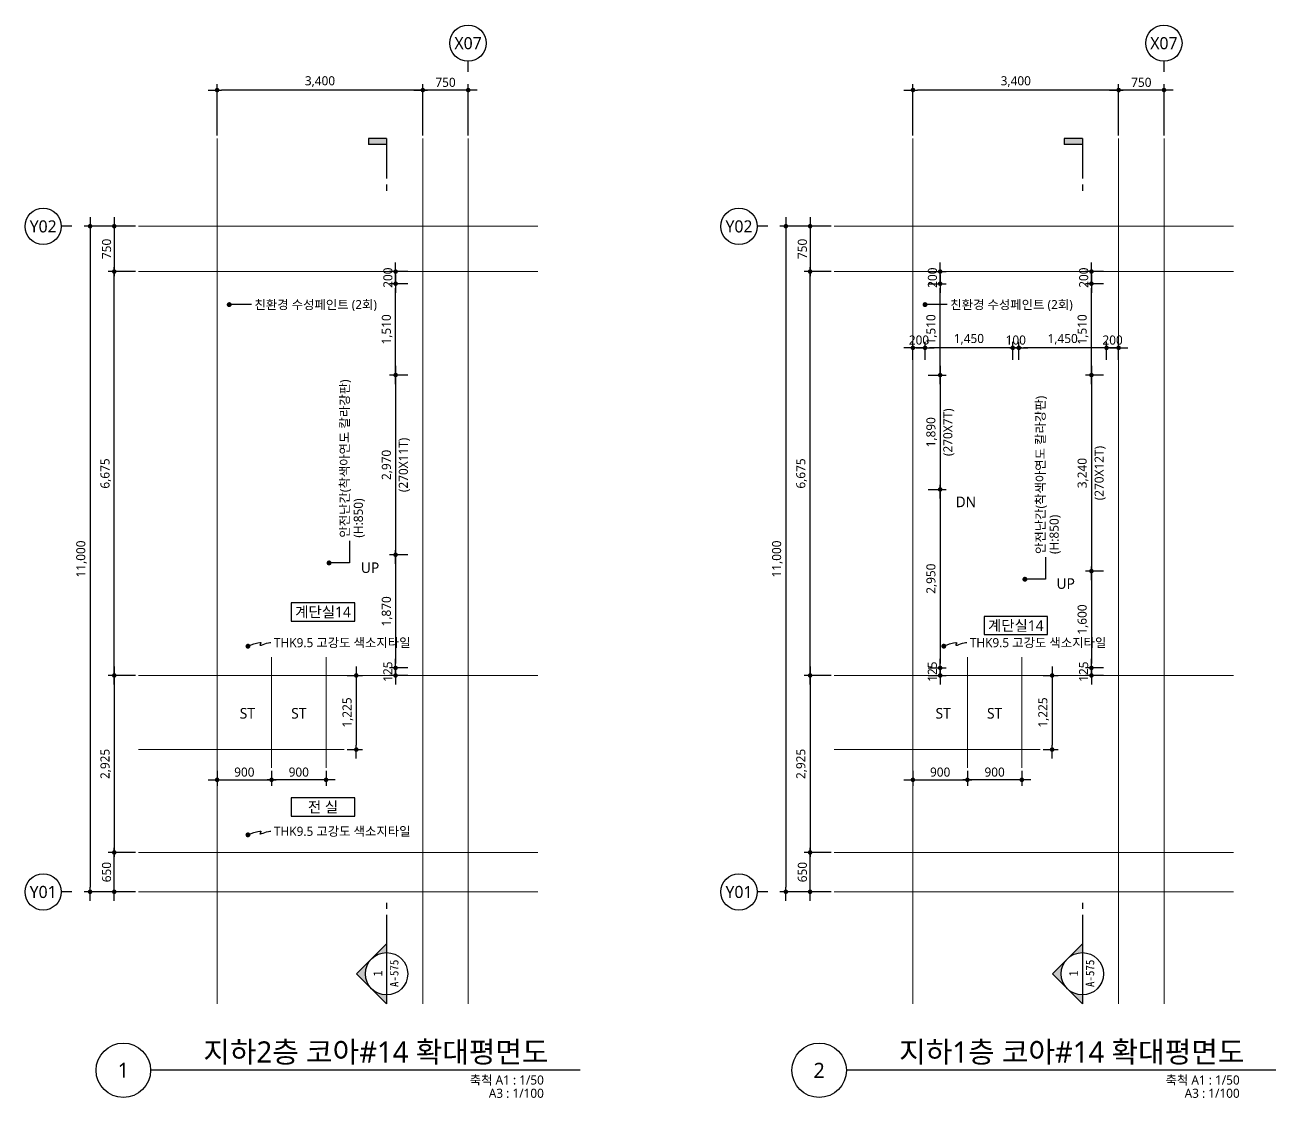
# Model space of a CAD drawing. Header units: millimetres. Extents: x 1467181 to 1720354, y 836037 to 895281.
# Drawn here: x 1598298 to 1618973, y 875511 to 893244 of the extents above; entities that cross this region are included whole.
import ezdxf
from ezdxf.enums import TextEntityAlignment as Align

# ---------------------------------------------------------------- set-up
doc = ezdxf.new("R2010")
doc.units = ezdxf.units.MM
doc.header["$MEASUREMENT"] = 0
doc.linetypes.add('CEN', pattern=[62, 60, -1, 0, -1])
doc.layers.get('0').update_dxf_attribs({"linetype": 'CONTINUOUS'})
for name, color, linetype, lineweight in [('A-AXIS-BUBL', 7, 'CONTINUOUS', 25), ('A-CNTL', 1, 'CEN', 15), ('A-DIMS', 7, 'CONTINUOUS', 25), ('A-MKXS-LEAD', 7, 'CONTINUOUS', 25), ('A-MKXS-MAK1', 3, 'CONTINUOUS', 25), ('A-MKXS-TEXT1', 3, 'CONTINUOUS', 25), ('A-MKXS-TEXT2', 7, 'CONTINUOUS', 25), ('A-MKXX-NAME', 3, 'CONTINUOUS', 25), ('A-MKXX-SYMB', 7, 'CONTINUOUS', 25), ('A-XXXX-SYMB', 7, 'CONTINUOUS', 25), ('A-XXXX-TXT1', 3, 'CONTINUOUS', 25), ('A-XXXX-TXT2', 3, 'CONTINUOUS', 25)]:
    doc.layers.add(name, color=color, linetype=linetype, lineweight=lineweight)
doc.styles.add('HY울릉도L', font='')
doc.styles.add('돋움체', font='')
doc.styles.add('맑은고딕', font='malgun.ttf')
doc.styles.get('HY울릉도L').set_extended_font_data('HYwulM')
doc.styles.get('돋움체').set_extended_font_data('DotumChe')
doc.dimstyles.new('CDIM', dxfattribs={"dimtxt": 3, "dimasz": 1.5, "dimexe": 2, "dimexo": 1, "dimgap": 1, "dimtad": 1, "dimdec": 0, "dimrnd": 0.5, "dimzin": 0, "dimdsep": 32, "dimlunit": 6, "dimtxsty": 'HY울릉도L', "dimblk1": '_CIDOT', "dimblk2": '_CIDOT', "dimsah": 1, "dimcen": 5.5, "dimclrd": 2, "dimclre": 2, "dimclrt": 7, "dimadec": 0, "dimazin": 0, "dimtfac": 1, "dimtdec": 0, "dimtix": 1, "dimtmove": 2, "dimatfit": 1, "dimldrblk": '_CIDOT', "dimfxl": 1, "dimtolj": 1, "dimtzin": 0, "dimlwd": -1, "dimarcsym": 0})

# ---------------------------------------------------------------- blocks, each defined once
blk = doc.blocks.new('CORE 8- 단면')
at = {"layer": 'A-MKXS-MAK1'}
blk.add_hatch(color=256, dxfattribs=at).paths.add_polyline_path([(22637, 13698), (22637, 13798), (22937, 13798), (22937, 13698)])
h = blk.add_hatch(color=256, dxfattribs=at)
h.paths.add_polyline_path([(22442, -7), (22690, 241, 0.414214), (22690, -254)])
h.paths.add_polyline_path([(22690, 241), (22937, 488), (22937, 343, 0.198912)])
h.paths.add_polyline_path([(22690, -254, 0.198912), (22937, -357), (22937, -502)])
for p, q in [((22637, 13798), (22637, 13698)), ((22937, 13798), (22637, 13798)), ((22937, 13698), (22637, 13698)), ((22937, 13798), (22937, 13135)), ((22937, 13035), (22937, 12935)), ((22937, 1166), (22937, 1066)), ((22937, 966), (22937, -502)), ((22937, 488), (22442, -7)), ((22937, -502), (22442, -7))]:
    blk.add_line(p, q, dxfattribs=at)
blk.add_circle((22937, -7), 350, dxfattribs=at)
at = {"layer": 'A-MKXS-TEXT2', "style": '돋움체'}
for s, height, p in [('A-575', 140, (23065, 0)), ('1', 150, (22793, -2))]:
    blk.add_text(s, height=height, rotation=90, dxfattribs=at).set_placement(p, align=Align.MIDDLE)
blk = doc.blocks.new('_CIDOT')
at = {"color": 0, "linetype": 'ByBlock'}
blk.add_line((2, 0), (-1, 0), dxfattribs=at)
at = {"color": 0, "linetype": 'ByBlock', "const_width": 0.5}
blk.add_lwpolyline([(-0.25, 0, 1), (0.25, 0, 1)], format="xyb", close=True, dxfattribs=at)
blk = doc.blocks.new('*D32')
at = {"layer": 'A-DIMS', "lineweight": -2, "transparency": 16777216}
for p, q in [((-1050, 13250), (-1050, 14100)), ((-300, 13250), (-300, 14100))]:
    blk.add_line(p, q, dxfattribs=at)
at = {"layer": 'A-DIMS', "transparency": 16777216}
blk.add_line((-375, 14000), (-975, 14000), dxfattribs=at)
at = {"layer": 'A-DIMS', "transparency": 16777216, "xscale": 75, "yscale": 75, "zscale": 75, "rotation": 180}
blk.add_blockref('_CIDOT', (-1050, 14000), dxfattribs=at)
at = {"layer": 'A-DIMS', "transparency": 16777216, "xscale": 75, "yscale": 75, "zscale": 75}
blk.add_blockref('_CIDOT', (-300, 14000), dxfattribs=at)
at = {"layer": 'A-DIMS', "color": 3, "transparency": 16777216, "insert": (-675, 14127), "char_height": 150, "attachment_point": 5, "style": '맑은고딕'}
blk.add_mtext('\\A1;750', dxfattribs=at)
blk = doc.blocks.new('*D33')
at = {"layer": 'A-DIMS', "lineweight": -2, "transparency": 16777216}
for p, q in [((-4450, 13250), (-4450, 14100)), ((-1050, 13250), (-1050, 14100))]:
    blk.add_line(p, q, dxfattribs=at)
at = {"layer": 'A-DIMS', "transparency": 16777216}
blk.add_line((-1125, 14000), (-4375, 14000), dxfattribs=at)
at = {"layer": 'A-DIMS', "transparency": 16777216, "xscale": 75, "yscale": 75, "zscale": 75, "rotation": 180}
blk.add_blockref('_CIDOT', (-4450, 14000), dxfattribs=at)
at = {"layer": 'A-DIMS', "transparency": 16777216, "xscale": 75, "yscale": 75, "zscale": 75}
blk.add_blockref('_CIDOT', (-1050, 14000), dxfattribs=at)
at = {"layer": 'A-DIMS', "color": 3, "transparency": 16777216, "insert": (-2750, 14140), "char_height": 150, "attachment_point": 5, "style": '맑은고딕'}
blk.add_mtext('\\A1;3,400', dxfattribs=at)
blk = doc.blocks.new('*D34')
at = {"layer": 'A-DIMS', "lineweight": -2, "transparency": 16777216}
for p, q in [((-5800, 11000), (-6250, 11000)), ((-5800, 4325), (-6250, 4325))]:
    blk.add_line(p, q, dxfattribs=at)
at = {"layer": 'A-DIMS', "transparency": 16777216}
blk.add_line((-6150, 4400), (-6150, 10925), dxfattribs=at)
at = {"layer": 'A-DIMS', "transparency": 16777216, "xscale": 75, "yscale": 75, "zscale": 75}
for p, rotation in [((-6150, 11000), 90), ((-6150, 4325), 270)]:
    blk.add_blockref('_CIDOT', p, dxfattribs=dict(at, rotation=rotation))
at = {"layer": 'A-DIMS', "color": 3, "transparency": 16777216, "insert": (-6290, 7663), "char_height": 150, "attachment_point": 5, "rotation": 90, "style": '맑은고딕'}
blk.add_mtext('\\A1;6,675', dxfattribs=at)
blk = doc.blocks.new('*D35')
at = {"layer": 'A-DIMS', "lineweight": -2, "transparency": 16777216}
for p, q in [((-5800, 11750), (-6250, 11750)), ((-5800, 11000), (-6250, 11000))]:
    blk.add_line(p, q, dxfattribs=at)
at = {"layer": 'A-DIMS', "transparency": 16777216}
blk.add_line((-6150, 11675), (-6150, 11075), dxfattribs=at)
at = {"layer": 'A-DIMS', "transparency": 16777216, "xscale": 75, "yscale": 75, "zscale": 75}
for p, rotation in [((-6150, 11750), 90), ((-6150, 11000), 270)]:
    blk.add_blockref('_CIDOT', p, dxfattribs=dict(at, rotation=rotation))
at = {"layer": 'A-DIMS', "color": 3, "transparency": 16777216, "insert": (-6277, 11375), "char_height": 150, "attachment_point": 5, "rotation": 90, "style": '맑은고딕'}
blk.add_mtext('\\A1;750', dxfattribs=at)
blk = doc.blocks.new('*D36')
at = {"layer": 'A-DIMS', "lineweight": -2, "transparency": 16777216}
for p, q in [((-5800, 11750), (-6650, 11750)), ((-5800, 750), (-6650, 750))]:
    blk.add_line(p, q, dxfattribs=at)
at = {"layer": 'A-DIMS', "transparency": 16777216}
blk.add_line((-6550, 11675), (-6550, 825), dxfattribs=at)
at = {"layer": 'A-DIMS', "transparency": 16777216, "xscale": 75, "yscale": 75, "zscale": 75}
for p, rotation in [((-6550, 11750), 90), ((-6550, 750), 270)]:
    blk.add_blockref('_CIDOT', p, dxfattribs=dict(at, rotation=rotation))
at = {"layer": 'A-DIMS', "color": 3, "transparency": 16777216, "insert": (-6690, 6250), "char_height": 150, "attachment_point": 5, "rotation": 90, "style": '맑은고딕'}
blk.add_mtext('\\A1;11,000', dxfattribs=at)
blk = doc.blocks.new('*D37')
at = {"layer": 'A-DIMS', "lineweight": -2, "transparency": 16777216}
for p, q in [((-5800, 4325), (-6250, 4325)), ((-5800, 1400), (-6250, 1400))]:
    blk.add_line(p, q, dxfattribs=at)
at = {"layer": 'A-DIMS', "transparency": 16777216}
blk.add_line((-6150, 4250), (-6150, 1475), dxfattribs=at)
at = {"layer": 'A-DIMS', "transparency": 16777216, "xscale": 75, "yscale": 75, "zscale": 75}
for p, rotation in [((-6150, 4325), 90), ((-6150, 1400), 270)]:
    blk.add_blockref('_CIDOT', p, dxfattribs=dict(at, rotation=rotation))
at = {"layer": 'A-DIMS', "color": 3, "transparency": 16777216, "insert": (-6290, 2863), "char_height": 150, "attachment_point": 5, "rotation": 90, "style": '맑은고딕'}
blk.add_mtext('\\A1;2,925', dxfattribs=at)
blk = doc.blocks.new('*D38')
at = {"layer": 'A-DIMS', "lineweight": -2, "transparency": 16777216}
for p, q in [((-5800, 1400), (-6250, 1400)), ((-5800, 750), (-6250, 750))]:
    blk.add_line(p, q, dxfattribs=at)
at = {"layer": 'A-DIMS', "transparency": 16777216}
blk.add_line((-6150, 825), (-6150, 1325), dxfattribs=at)
at = {"layer": 'A-DIMS', "transparency": 16777216, "xscale": 75, "yscale": 75, "zscale": 75}
for p, rotation in [((-6150, 1400), 90), ((-6150, 750), 270)]:
    blk.add_blockref('_CIDOT', p, dxfattribs=dict(at, rotation=rotation))
at = {"layer": 'A-DIMS', "color": 3, "transparency": 16777216, "insert": (-6277, 1075), "char_height": 150, "attachment_point": 5, "rotation": 90, "style": '맑은고딕'}
blk.add_mtext('\\A1;650', dxfattribs=at)
blk = doc.blocks.new('*D39')
at = {"layer": 'A-DIMS', "lineweight": -2, "transparency": 16777216}
for p, q in [((-3550, 2750), (-3550, 2500)), ((-2650, 2750), (-2650, 2500))]:
    blk.add_line(p, q, dxfattribs=at)
at = {"layer": 'A-DIMS', "transparency": 16777216}
blk.add_line((-2725, 2600), (-3475, 2600), dxfattribs=at)
at = {"layer": 'A-DIMS', "transparency": 16777216, "xscale": 75, "yscale": 75, "zscale": 75, "rotation": 180}
blk.add_blockref('_CIDOT', (-3550, 2600), dxfattribs=at)
at = {"layer": 'A-DIMS', "transparency": 16777216, "xscale": 75, "yscale": 75, "zscale": 75}
blk.add_blockref('_CIDOT', (-2650, 2600), dxfattribs=at)
at = {"layer": 'A-DIMS', "color": 3, "transparency": 16777216, "insert": (-3100, 2727), "char_height": 150, "attachment_point": 5, "style": '맑은고딕'}
blk.add_mtext('\\A1;900', dxfattribs=at)
blk = doc.blocks.new('*D40')
at = {"layer": 'A-DIMS', "lineweight": -2, "transparency": 16777216}
for p, q in [((-4450, 2750), (-4450, 2500)), ((-3550, 2750), (-3550, 2500))]:
    blk.add_line(p, q, dxfattribs=at)
at = {"layer": 'A-DIMS', "transparency": 16777216}
blk.add_line((-4375, 2600), (-3625, 2600), dxfattribs=at)
at = {"layer": 'A-DIMS', "transparency": 16777216, "xscale": 75, "yscale": 75, "zscale": 75, "rotation": 180}
blk.add_blockref('_CIDOT', (-4450, 2600), dxfattribs=at)
at = {"layer": 'A-DIMS', "transparency": 16777216, "xscale": 75, "yscale": 75, "zscale": 75}
blk.add_blockref('_CIDOT', (-3550, 2600), dxfattribs=at)
at = {"layer": 'A-DIMS', "color": 3, "transparency": 16777216, "insert": (-4000, 2727), "char_height": 150, "attachment_point": 5, "style": '맑은고딕'}
blk.add_mtext('\\A1;900', dxfattribs=at)
blk = doc.blocks.new('*D41')
at = {"layer": 'A-DIMS', "lineweight": -2, "transparency": 16777216}
for p, q in [((-2300, 4325), (-2050, 4325)), ((-2300, 3100), (-2050, 3100))]:
    blk.add_line(p, q, dxfattribs=at)
at = {"layer": 'A-DIMS', "transparency": 16777216}
blk.add_line((-2150, 4250), (-2150, 3175), dxfattribs=at)
at = {"layer": 'A-DIMS', "transparency": 16777216, "xscale": 75, "yscale": 75, "zscale": 75}
for p, rotation in [((-2150, 4325), 90), ((-2150, 3100), 270)]:
    blk.add_blockref('_CIDOT', p, dxfattribs=dict(at, rotation=rotation))
at = {"layer": 'A-DIMS', "color": 3, "transparency": 16777216, "insert": (-2290, 3713), "char_height": 150, "attachment_point": 5, "rotation": 90, "style": '맑은고딕'}
blk.add_mtext('\\A1;1,225', dxfattribs=at)
blk = doc.blocks.new('*D248')
at = {"layer": 'A-DIMS', "lineweight": -2, "transparency": 16777216}
for p, q in [((1604623, 887459), (1604323, 887459)), ((1604623, 884489), (1604323, 884489))]:
    blk.add_line(p, q, dxfattribs=at)
at = {"layer": 'A-DIMS', "transparency": 16777216}
blk.add_line((1604423, 887384), (1604423, 884564), dxfattribs=at)
at = {"layer": 'A-DIMS', "transparency": 16777216, "xscale": 75, "yscale": 75, "zscale": 75}
for p, rotation in [((1604423, 887459), 90), ((1604423, 884489), 270)]:
    blk.add_blockref('_CIDOT', p, dxfattribs=dict(at, rotation=rotation))
at = {"layer": 'A-DIMS', "color": 3, "transparency": 16777216, "char_height": 150, "attachment_point": 5, "rotation": 90, "style": '맑은고딕'}
for s, insert in [('\\A1;(270X11T)', (1604567, 885974)), ('\\A1;2,970', (1604283, 885974))]:
    blk.add_mtext(s, dxfattribs=dict(at, insert=insert))
blk = doc.blocks.new('*D249')
at = {"layer": 'A-DIMS', "lineweight": -2, "transparency": 16777216}
for p, q in [((1604623, 888969), (1604323, 888969)), ((1604623, 887459), (1604323, 887459))]:
    blk.add_line(p, q, dxfattribs=at)
at = {"layer": 'A-DIMS', "transparency": 16777216}
blk.add_line((1604423, 887534), (1604423, 888894), dxfattribs=at)
at = {"layer": 'A-DIMS', "transparency": 16777216, "xscale": 75, "yscale": 75, "zscale": 75}
for p, rotation in [((1604423, 888969), 90), ((1604423, 887459), 270)]:
    blk.add_blockref('_CIDOT', p, dxfattribs=dict(at, rotation=rotation))
at = {"layer": 'A-DIMS', "color": 3, "transparency": 16777216, "insert": (1604283, 888214), "char_height": 150, "attachment_point": 5, "rotation": 90, "style": '맑은고딕'}
blk.add_mtext('\\A1;1,510', dxfattribs=at)
blk = doc.blocks.new('*D250')
at = {"layer": 'A-DIMS', "lineweight": -2, "transparency": 16777216}
for p, q in [((1604623, 884489), (1604323, 884489)), ((1604623, 882619), (1604323, 882619))]:
    blk.add_line(p, q, dxfattribs=at)
at = {"layer": 'A-DIMS', "transparency": 16777216}
blk.add_line((1604423, 884414), (1604423, 882694), dxfattribs=at)
at = {"layer": 'A-DIMS', "transparency": 16777216, "xscale": 75, "yscale": 75, "zscale": 75}
for p, rotation in [((1604423, 884489), 90), ((1604423, 882619), 270)]:
    blk.add_blockref('_CIDOT', p, dxfattribs=dict(at, rotation=rotation))
at = {"layer": 'A-DIMS', "color": 3, "transparency": 16777216, "insert": (1604283, 883554), "char_height": 150, "attachment_point": 5, "rotation": 90, "style": '맑은고딕'}
blk.add_mtext('\\A1;1,870', dxfattribs=at)
blk = doc.blocks.new('*D251')
at = {"layer": 'A-DIMS', "lineweight": -2, "transparency": 16777216}
for p, q in [((1604623, 882619), (1604323, 882619)), ((1604623, 882494), (1604323, 882494))]:
    blk.add_line(p, q, dxfattribs=at)
at = {"layer": 'A-DIMS', "transparency": 16777216}
for p, q in [((1604423, 882694), (1604423, 882769)), ((1604423, 882619), (1604423, 882494)), ((1604423, 882419), (1604423, 882344))]:
    blk.add_line(p, q, dxfattribs=at)
at = {"layer": 'A-DIMS', "transparency": 16777216, "xscale": 75, "yscale": 75, "zscale": 75}
for p, rotation in [((1604423, 882619), 270), ((1604423, 882494), 90)]:
    blk.add_blockref('_CIDOT', p, dxfattribs=dict(at, rotation=rotation))
at = {"layer": 'A-DIMS', "color": 3, "transparency": 16777216, "insert": (1604295, 882557), "char_height": 150, "attachment_point": 5, "rotation": 90, "style": '맑은고딕'}
blk.add_mtext('\\A1;125', dxfattribs=at)
blk = doc.blocks.new('*D252')
at = {"layer": 'A-DIMS', "transparency": 16777216}
for p, q in [((1604423, 889244), (1604423, 889319)), ((1604423, 888969), (1604423, 889169)), ((1604423, 888894), (1604423, 888819))]:
    blk.add_line(p, q, dxfattribs=at)
at = {"layer": 'A-DIMS', "lineweight": -2, "transparency": 16777216}
for p, q in [((1604623, 889169), (1604323, 889169)), ((1604623, 888969), (1604323, 888969))]:
    blk.add_line(p, q, dxfattribs=at)
at = {"layer": 'A-DIMS', "transparency": 16777216, "xscale": 75, "yscale": 75, "zscale": 75}
for p, rotation in [((1604423, 889169), 270), ((1604423, 888969), 90)]:
    blk.add_blockref('_CIDOT', p, dxfattribs=dict(at, rotation=rotation))
at = {"layer": 'A-DIMS', "color": 3, "transparency": 16777216, "insert": (1604296, 889069), "char_height": 150, "attachment_point": 5, "rotation": 90, "style": '맑은고딕'}
blk.add_mtext('\\A1;200', dxfattribs=at)
blk = doc.blocks.new('*D253')
at = {"layer": 'A-DIMS', "lineweight": -2, "transparency": 16777216}
for p, q in [((1616123, 887459), (1615823, 887459)), ((1616123, 884219), (1615823, 884219))]:
    blk.add_line(p, q, dxfattribs=at)
at = {"layer": 'A-DIMS', "transparency": 16777216}
blk.add_line((1615923, 887384), (1615923, 884294), dxfattribs=at)
at = {"layer": 'A-DIMS', "transparency": 16777216, "xscale": 75, "yscale": 75, "zscale": 75}
for p, rotation in [((1615923, 887459), 90), ((1615923, 884219), 270)]:
    blk.add_blockref('_CIDOT', p, dxfattribs=dict(at, rotation=rotation))
at = {"layer": 'A-DIMS', "color": 3, "transparency": 16777216, "char_height": 150, "attachment_point": 5, "rotation": 90, "style": '맑은고딕'}
for s, insert in [('\\A1;(270X12T)', (1616067, 885839)), ('\\A1;3,240', (1615783, 885839))]:
    blk.add_mtext(s, dxfattribs=dict(at, insert=insert))
blk = doc.blocks.new('*D254')
at = {"layer": 'A-DIMS', "lineweight": -2, "transparency": 16777216}
for p, q in [((1616123, 888969), (1615823, 888969)), ((1616123, 887459), (1615823, 887459))]:
    blk.add_line(p, q, dxfattribs=at)
at = {"layer": 'A-DIMS', "transparency": 16777216}
blk.add_line((1615923, 887534), (1615923, 888894), dxfattribs=at)
at = {"layer": 'A-DIMS', "transparency": 16777216, "xscale": 75, "yscale": 75, "zscale": 75}
for p, rotation in [((1615923, 888969), 90), ((1615923, 887459), 270)]:
    blk.add_blockref('_CIDOT', p, dxfattribs=dict(at, rotation=rotation))
at = {"layer": 'A-DIMS', "color": 3, "transparency": 16777216, "insert": (1615783, 888214), "char_height": 150, "attachment_point": 5, "rotation": 90, "style": '맑은고딕'}
blk.add_mtext('\\A1;1,510', dxfattribs=at)
blk = doc.blocks.new('*D255')
at = {"layer": 'A-DIMS', "lineweight": -2, "transparency": 16777216}
for p, q in [((1616123, 884219), (1615823, 884219)), ((1616123, 882619), (1615823, 882619))]:
    blk.add_line(p, q, dxfattribs=at)
at = {"layer": 'A-DIMS', "transparency": 16777216}
blk.add_line((1615923, 884144), (1615923, 882694), dxfattribs=at)
at = {"layer": 'A-DIMS', "transparency": 16777216, "xscale": 75, "yscale": 75, "zscale": 75}
for p, rotation in [((1615923, 884219), 90), ((1615923, 882619), 270)]:
    blk.add_blockref('_CIDOT', p, dxfattribs=dict(at, rotation=rotation))
at = {"layer": 'A-DIMS', "color": 3, "transparency": 16777216, "insert": (1615783, 883419), "char_height": 150, "attachment_point": 5, "rotation": 90, "style": '맑은고딕'}
blk.add_mtext('\\A1;1,600', dxfattribs=at)
blk = doc.blocks.new('*D256')
at = {"layer": 'A-DIMS', "lineweight": -2, "transparency": 16777216}
for p, q in [((1616123, 882619), (1615823, 882619)), ((1616123, 882494), (1615823, 882494))]:
    blk.add_line(p, q, dxfattribs=at)
at = {"layer": 'A-DIMS', "transparency": 16777216}
for p, q in [((1615923, 882694), (1615923, 882769)), ((1615923, 882619), (1615923, 882494)), ((1615923, 882419), (1615923, 882344))]:
    blk.add_line(p, q, dxfattribs=at)
at = {"layer": 'A-DIMS', "transparency": 16777216, "xscale": 75, "yscale": 75, "zscale": 75}
for p, rotation in [((1615923, 882619), 270), ((1615923, 882494), 90)]:
    blk.add_blockref('_CIDOT', p, dxfattribs=dict(at, rotation=rotation))
at = {"layer": 'A-DIMS', "color": 3, "transparency": 16777216, "insert": (1615795, 882557), "char_height": 150, "attachment_point": 5, "rotation": 90, "style": '맑은고딕'}
blk.add_mtext('\\A1;125', dxfattribs=at)
blk = doc.blocks.new('*D257')
at = {"layer": 'A-DIMS', "transparency": 16777216}
for p, q in [((1615923, 889244), (1615923, 889319)), ((1615923, 888969), (1615923, 889169)), ((1615923, 888894), (1615923, 888819))]:
    blk.add_line(p, q, dxfattribs=at)
at = {"layer": 'A-DIMS', "lineweight": -2, "transparency": 16777216}
for p, q in [((1616123, 889169), (1615823, 889169)), ((1616123, 888969), (1615823, 888969))]:
    blk.add_line(p, q, dxfattribs=at)
at = {"layer": 'A-DIMS', "transparency": 16777216, "xscale": 75, "yscale": 75, "zscale": 75}
for p, rotation in [((1615923, 889169), 270), ((1615923, 888969), 90)]:
    blk.add_blockref('_CIDOT', p, dxfattribs=dict(at, rotation=rotation))
at = {"layer": 'A-DIMS', "color": 3, "transparency": 16777216, "insert": (1615796, 889069), "char_height": 150, "attachment_point": 5, "rotation": 90, "style": '맑은고딕'}
blk.add_mtext('\\A1;200', dxfattribs=at)
blk = doc.blocks.new('*D258')
at = {"layer": 'A-DIMS', "lineweight": -2, "transparency": 16777216}
for p, q in [((1614723, 887709), (1614723, 888009)), ((1616173, 887709), (1616173, 888009))]:
    blk.add_line(p, q, dxfattribs=at)
at = {"layer": 'A-DIMS', "transparency": 16777216}
blk.add_line((1616098, 887909), (1614798, 887909), dxfattribs=at)
at = {"layer": 'A-DIMS', "transparency": 16777216, "xscale": 75, "yscale": 75, "zscale": 75, "rotation": 180}
blk.add_blockref('_CIDOT', (1614723, 887909), dxfattribs=at)
at = {"layer": 'A-DIMS', "transparency": 16777216, "xscale": 75, "yscale": 75, "zscale": 75}
blk.add_blockref('_CIDOT', (1616173, 887909), dxfattribs=at)
at = {"layer": 'A-DIMS', "color": 3, "transparency": 16777216, "insert": (1615448, 888050), "char_height": 150, "attachment_point": 5, "style": '맑은고딕'}
blk.add_mtext('\\A1;1,450', dxfattribs=at)
blk = doc.blocks.new('*D259')
at = {"layer": 'A-DIMS', "lineweight": -2, "transparency": 16777216}
for p, q in [((1616173, 887709), (1616173, 888009)), ((1616373, 887709), (1616373, 888009))]:
    blk.add_line(p, q, dxfattribs=at)
at = {"layer": 'A-DIMS', "transparency": 16777216}
for p, q in [((1616098, 887909), (1616023, 887909)), ((1616373, 887909), (1616173, 887909)), ((1616448, 887909), (1616523, 887909))]:
    blk.add_line(p, q, dxfattribs=at)
at = {"layer": 'A-DIMS', "transparency": 16777216, "xscale": 75, "yscale": 75, "zscale": 75}
blk.add_blockref('_CIDOT', (1616173, 887909), dxfattribs=at)
at = {"layer": 'A-DIMS', "transparency": 16777216, "xscale": 75, "yscale": 75, "zscale": 75, "rotation": 180}
blk.add_blockref('_CIDOT', (1616373, 887909), dxfattribs=at)
at = {"layer": 'A-DIMS', "color": 3, "transparency": 16777216, "insert": (1616273, 888037), "char_height": 150, "attachment_point": 5, "style": '맑은고딕'}
blk.add_mtext('\\A1;200', dxfattribs=at)
blk = doc.blocks.new('*D260')
at = {"layer": 'A-DIMS', "lineweight": -2, "transparency": 16777216}
for p, q in [((1613173, 887709), (1613173, 888009)), ((1614623, 887709), (1614623, 888009))]:
    blk.add_line(p, q, dxfattribs=at)
at = {"layer": 'A-DIMS', "transparency": 16777216}
blk.add_line((1614548, 887909), (1613248, 887909), dxfattribs=at)
at = {"layer": 'A-DIMS', "transparency": 16777216, "xscale": 75, "yscale": 75, "zscale": 75, "rotation": 180}
blk.add_blockref('_CIDOT', (1613173, 887909), dxfattribs=at)
at = {"layer": 'A-DIMS', "transparency": 16777216, "xscale": 75, "yscale": 75, "zscale": 75}
blk.add_blockref('_CIDOT', (1614623, 887909), dxfattribs=at)
at = {"layer": 'A-DIMS', "color": 3, "transparency": 16777216, "insert": (1613898, 888050), "char_height": 150, "attachment_point": 5, "style": '맑은고딕'}
blk.add_mtext('\\A1;1,450', dxfattribs=at)
blk = doc.blocks.new('*D261')
at = {"layer": 'A-DIMS', "lineweight": -2, "transparency": 16777216}
for p, q in [((1614623, 887709), (1614623, 888009)), ((1614723, 887709), (1614723, 888009))]:
    blk.add_line(p, q, dxfattribs=at)
at = {"layer": 'A-DIMS', "transparency": 16777216}
for p, q in [((1614548, 887909), (1614473, 887909)), ((1614723, 887909), (1614623, 887909)), ((1614798, 887909), (1614873, 887909))]:
    blk.add_line(p, q, dxfattribs=at)
at = {"layer": 'A-DIMS', "transparency": 16777216, "xscale": 75, "yscale": 75, "zscale": 75}
blk.add_blockref('_CIDOT', (1614623, 887909), dxfattribs=at)
at = {"layer": 'A-DIMS', "transparency": 16777216, "xscale": 75, "yscale": 75, "zscale": 75, "rotation": 180}
blk.add_blockref('_CIDOT', (1614723, 887909), dxfattribs=at)
at = {"layer": 'A-DIMS', "color": 3, "transparency": 16777216, "insert": (1614673, 888037), "char_height": 150, "attachment_point": 5, "style": '맑은고딕'}
blk.add_mtext('\\A1;100', dxfattribs=at)
blk = doc.blocks.new('*D262')
at = {"layer": 'A-DIMS', "lineweight": -2, "transparency": 16777216}
for p, q in [((1612973, 887709), (1612973, 888009)), ((1613173, 887709), (1613173, 888009))]:
    blk.add_line(p, q, dxfattribs=at)
at = {"layer": 'A-DIMS', "transparency": 16777216}
for p, q in [((1612898, 887909), (1612823, 887909)), ((1613173, 887909), (1612973, 887909)), ((1613248, 887909), (1613323, 887909))]:
    blk.add_line(p, q, dxfattribs=at)
at = {"layer": 'A-DIMS', "transparency": 16777216, "xscale": 75, "yscale": 75, "zscale": 75}
blk.add_blockref('_CIDOT', (1612973, 887909), dxfattribs=at)
at = {"layer": 'A-DIMS', "transparency": 16777216, "xscale": 75, "yscale": 75, "zscale": 75, "rotation": 180}
blk.add_blockref('_CIDOT', (1613173, 887909), dxfattribs=at)
at = {"layer": 'A-DIMS', "color": 3, "transparency": 16777216, "insert": (1613073, 888037), "char_height": 150, "attachment_point": 5, "style": '맑은고딕'}
blk.add_mtext('\\A1;200', dxfattribs=at)
blk = doc.blocks.new('*D263')
at = {"layer": 'A-DIMS', "lineweight": -2, "transparency": 16777216}
for p, q in [((1613223, 887459), (1613523, 887459)), ((1613223, 885569), (1613523, 885569))]:
    blk.add_line(p, q, dxfattribs=at)
at = {"layer": 'A-DIMS', "transparency": 16777216}
blk.add_line((1613423, 887384), (1613423, 885644), dxfattribs=at)
at = {"layer": 'A-DIMS', "transparency": 16777216, "xscale": 75, "yscale": 75, "zscale": 75}
for p, rotation in [((1613423, 887459), 90), ((1613423, 885569), 270)]:
    blk.add_blockref('_CIDOT', p, dxfattribs=dict(at, rotation=rotation))
at = {"layer": 'A-DIMS', "color": 3, "transparency": 16777216, "char_height": 150, "attachment_point": 5, "rotation": 90, "style": '맑은고딕'}
for s, insert in [('\\A1;1,890', (1613283, 886514)), ('\\A1;(270X7T)', (1613566, 886514))]:
    blk.add_mtext(s, dxfattribs=dict(at, insert=insert))
blk = doc.blocks.new('*D264')
at = {"layer": 'A-DIMS', "lineweight": -2, "transparency": 16777216}
for p, q in [((1613223, 888969), (1613523, 888969)), ((1613223, 887459), (1613523, 887459))]:
    blk.add_line(p, q, dxfattribs=at)
at = {"layer": 'A-DIMS', "transparency": 16777216}
blk.add_line((1613423, 887534), (1613423, 888894), dxfattribs=at)
at = {"layer": 'A-DIMS', "transparency": 16777216, "xscale": 75, "yscale": 75, "zscale": 75}
for p, rotation in [((1613423, 888969), 90), ((1613423, 887459), 270)]:
    blk.add_blockref('_CIDOT', p, dxfattribs=dict(at, rotation=rotation))
at = {"layer": 'A-DIMS', "color": 3, "transparency": 16777216, "insert": (1613283, 888214), "char_height": 150, "attachment_point": 5, "rotation": 90, "style": '맑은고딕'}
blk.add_mtext('\\A1;1,510', dxfattribs=at)
blk = doc.blocks.new('*D265')
at = {"layer": 'A-DIMS', "lineweight": -2, "transparency": 16777216}
for p, q in [((1613223, 885569), (1613523, 885569)), ((1613223, 882619), (1613523, 882619))]:
    blk.add_line(p, q, dxfattribs=at)
at = {"layer": 'A-DIMS', "transparency": 16777216}
blk.add_line((1613423, 885494), (1613423, 882694), dxfattribs=at)
at = {"layer": 'A-DIMS', "transparency": 16777216, "xscale": 75, "yscale": 75, "zscale": 75}
for p, rotation in [((1613423, 885569), 90), ((1613423, 882619), 270)]:
    blk.add_blockref('_CIDOT', p, dxfattribs=dict(at, rotation=rotation))
at = {"layer": 'A-DIMS', "color": 3, "transparency": 16777216, "insert": (1613283, 884094), "char_height": 150, "attachment_point": 5, "rotation": 90, "style": '맑은고딕'}
blk.add_mtext('\\A1;2,950', dxfattribs=at)
blk = doc.blocks.new('*D266')
at = {"layer": 'A-DIMS', "lineweight": -2, "transparency": 16777216}
for p, q in [((1613223, 882619), (1613523, 882619)), ((1613223, 882494), (1613523, 882494))]:
    blk.add_line(p, q, dxfattribs=at)
at = {"layer": 'A-DIMS', "transparency": 16777216}
for p, q in [((1613423, 882694), (1613423, 882769)), ((1613423, 882619), (1613423, 882494)), ((1613423, 882419), (1613423, 882344))]:
    blk.add_line(p, q, dxfattribs=at)
at = {"layer": 'A-DIMS', "transparency": 16777216, "xscale": 75, "yscale": 75, "zscale": 75}
for p, rotation in [((1613423, 882619), 270), ((1613423, 882494), 90)]:
    blk.add_blockref('_CIDOT', p, dxfattribs=dict(at, rotation=rotation))
at = {"layer": 'A-DIMS', "color": 3, "transparency": 16777216, "insert": (1613295, 882557), "char_height": 150, "attachment_point": 5, "rotation": 90, "style": '맑은고딕'}
blk.add_mtext('\\A1;125', dxfattribs=at)
blk = doc.blocks.new('*D267')
at = {"layer": 'A-DIMS', "transparency": 16777216}
for p, q in [((1613423, 889244), (1613423, 889319)), ((1613423, 888969), (1613423, 889169)), ((1613423, 888894), (1613423, 888819))]:
    blk.add_line(p, q, dxfattribs=at)
at = {"layer": 'A-DIMS', "lineweight": -2, "transparency": 16777216}
for p, q in [((1613223, 889169), (1613523, 889169)), ((1613223, 888969), (1613523, 888969))]:
    blk.add_line(p, q, dxfattribs=at)
at = {"layer": 'A-DIMS', "transparency": 16777216, "xscale": 75, "yscale": 75, "zscale": 75}
for p, rotation in [((1613423, 889169), 270), ((1613423, 888969), 90)]:
    blk.add_blockref('_CIDOT', p, dxfattribs=dict(at, rotation=rotation))
at = {"layer": 'A-DIMS', "color": 3, "transparency": 16777216, "insert": (1613296, 889069), "char_height": 150, "attachment_point": 5, "rotation": 90, "style": '맑은고딕'}
blk.add_mtext('\\A1;200', dxfattribs=at)
blk = doc.blocks.new('CORE8_GRID')
at = {"layer": 'A-AXIS-BUBL', "ltscale": 0.2}
for p, q in [((-300, 14300), (-300, 14475)), ((-6850, 11750), (-7025, 11750)), ((-6850, 750), (-7025, 750))]:
    blk.add_line(p, q, dxfattribs=at)
for centre in [(-302.9, 14775), (-7325, 11747.1), (-7325, 747.1)]:
    blk.add_circle(centre, 300, dxfattribs=at)
at = {"layer": 'A-CNTL'}
for p, q in [((-4450, -1100), (-4450, 13200)), ((-1050, -1100), (-1050, 13200)), ((-300, -1100), (-300, 13200)), ((-5750, 11750), (850, 11750)), ((-5750, 11000), (850, 11000)), ((-3550, 2800), (-3550, 4625)), ((-2650, 2800), (-2650, 4625)), ((-5750, 4325), (850, 4325)), ((-5750, 3100), (-2350, 3100)), ((-5750, 1400), (850, 1400)), ((-5750, 750), (850, 750))]:
    blk.add_line(p, q, dxfattribs=at)
at = {"layer": 'A-XXXX-TXT2', "ltscale": 0.2, "style": '맑은고딕'}
for s, p in [('X07', (-302.9, 14775)), ('Y02', (-7325, 11747.1)), ('Y01', (-7325, 747.1))]:
    blk.add_text(s, height=200, dxfattribs=at).set_placement(p, align=Align.MIDDLE)
at = {"layer": 'A-DIMS'}
for base, p1, p2, angle, picture, middle in [((-4450, 14000), (-1050, 13200), (-4450, 13200), 180, '*D33', (-2750, 14140.1)), ((-1050, 14000), (-300, 13200), (-1050, 13200), 180, '*D32', (-675, 14127.5)), ((-6550, 750), (-5750, 11750), (-5750, 750), 90, '*D36', (-6690.5, 6250)), ((-6150, 11000), (-5750, 11750), (-5750, 11000), 90, '*D35', (-6277.5, 11375)), ((-6150, 11000), (-5750, 4325), (-5750, 11000), 270, '*D34', (-6290.1, 7662.5)), ((-6150, 1400), (-5750, 4325), (-5750, 1400), 90, '*D37', (-6290.1, 2862.5)), ((-2150, 3100), (-2350, 4325), (-2350, 3100), 90, '*D41', (-2290.5, 3712.5)), ((-3550, 2600), (-4450, 2800), (-3550, 2800), 180, '*D40', (-4000, 2727.5)), ((-6150, 1400), (-5750, 750), (-5750, 1400), 270, '*D38', (-6277.5, 1075))]:
    dim = blk.add_linear_dim(base=base, p1=p1, p2=p2, angle=angle, dimstyle='CDIM', override={"dimscale": 50, "dimtxsty": '맑은고딕', "dimclrd": 256, "dimclre": 256, "dimclrt": 3}, dxfattribs=at)
    dim.commit()
    dim.dimension.update_dxf_attribs({"geometry": picture, "text_midpoint": middle})
dim = blk.add_linear_dim(base=(-3550, 2600), p1=(-2650, 2800), p2=(-3550, 2800), dimstyle='CDIM', override={"dimscale": 50, "dimtxsty": '맑은고딕', "dimclrd": 256, "dimclre": 256, "dimclrt": 3}, dxfattribs=at)
dim.commit()
dim.dimension.update_dxf_attribs({"geometry": '*D39', "text_midpoint": (-3100, 2727.5)})

msp = doc.modelspace()

# ---------------------------------------------------------------- linework, layer by layer
at = {"layer": 'A-MKXS-LEAD', "const_width": 40}
for points in [[(1601652.5, 888625.5, 1), (1601694, 888621.3, 1)], [(1613152.4, 888625.5, 1), (1613193.8, 888621.3, 1)], [(1603325.3, 884333.6, -1), (1603321.2, 884375.1, -1)], [(1614825.3, 884063.6, -1), (1614821.2, 884105.1, -1)], [(1601962.1, 882980.1, 1), (1602003.6, 882975.9, 1)], [(1613462.1, 882980.1, 1), (1613503.6, 882975.9, 1)], [(1601962.1, 879862.3, 1), (1602003.6, 879858.2, 1)]]:
    msp.add_lwpolyline(points, format="xyb", close=True, dxfattribs=at)
at = {"layer": 'A-MKXS-LEAD'}
for points in [[(1602040.3, 888623.4), (1601673.2, 888623.4), (1601673.2, 888623.4)], [(1613540.1, 888623.4), (1613173.1, 888623.4), (1613173.1, 888623.4)], [(1603662.6, 884721.4), (1603662.6, 884354.4), (1603323.3, 884354.4)], [(1615162.6, 884451.4), (1615162.6, 884084.4), (1614823.3, 884084.4)], [(1601982, 882977.7), (1602079.8, 883014.5), (1602143.5, 883034.4), (1602179.7, 883040.9), (1602195.1, 883037.4), (1602196.3, 883027.5), (1602189.8, 883014.7), (1602182.2, 883002.5), (1602180.3, 882994.4), (1602189, 882993.1), (1602207.1, 882997.5), (1602231.9, 883005.7), (1602260.8, 883015.8), (1602291, 883025.9), (1602319.8, 883034.1), (1602344.5, 883038.4), (1602362.4, 883036.9)], [(1613482, 882977.7), (1613579.8, 883014.5), (1613643.5, 883034.4), (1613679.7, 883040.9), (1613695.1, 883037.4), (1613696.3, 883027.5), (1613689.8, 883014.7), (1613682.2, 883002.5), (1613680.3, 882994.4), (1613689, 882993.1), (1613707.1, 882997.5), (1613731.9, 883005.7), (1613760.8, 883015.8), (1613791, 883025.9), (1613819.8, 883034.1), (1613844.5, 883038.4), (1613862.4, 883036.9)], [(1601982, 879859.9), (1602079.8, 879896.8), (1602143.5, 879916.7), (1602179.7, 879923.1), (1602195.1, 879919.7), (1602196.3, 879909.8), (1602189.8, 879897), (1602182.2, 879884.8), (1602180.3, 879876.7), (1602188.9, 879875.4), (1602207.1, 879879.8), (1602231.9, 879888), (1602260.8, 879898.1), (1602291, 879908.2), (1602319.8, 879916.3), (1602344.5, 879920.7), (1602362.4, 879919.2)]]:
    msp.add_lwpolyline(points, dxfattribs=at)
at = {"layer": 'A-MKXX-SYMB'}
for points in [[(1603748.2, 883694.4), (1602698.2, 883694.4), (1602698.2, 883394.4), (1603748.2, 883394.4)], [(1615198.3, 883469.4), (1614148.3, 883469.4), (1614148.3, 883169.4), (1615198.3, 883169.4)], [(1603748.2, 880469.4), (1602698.2, 880469.4), (1602698.2, 880169.4), (1603748.2, 880169.4)]]:
    msp.add_lwpolyline(points, close=True, dxfattribs=at)
at = {"layer": 'A-XXXX-SYMB'}
for p, q in [((1607473.2, 875969.4), (1600373.2, 875969.4)), ((1618973.2, 875969.4), (1611873.2, 875969.4))]:
    msp.add_line(p, q, dxfattribs=at)
for centre in [(1599923.2, 875969.4), (1611423.2, 875969.4)]:
    msp.add_circle(centre, 450, dxfattribs=at)

# ---------------------------------------------------------------- block references
at = {"layer": 'A-DIMS'}
for name, p in [('CORE8_GRID', (1605923.2, 878169.4)), ('CORE8_GRID', (1617423.2, 878169.4)), ('CORE 8- 단면', (1581335.9, 877571)), ('CORE 8- 단면', (1592835.9, 877571))]:
    msp.add_blockref(name, p, dxfattribs=at)

# ---------------------------------------------------------------- texts
at = {"layer": 'A-MKXS-TEXT1', "style": '맑은고딕'}
for s, p in [('친환경 수성페인트 (2회)', (1602090.3, 888623.4)), ('친환경 수성페인트 (2회)', (1613590.1, 888623.4)), ('THK9.5 고강도 색소지타일', (1602412.4, 883036.9)), ('THK9.5 고강도 색소지타일', (1613912.4, 883036.9)), ('THK9.5 고강도 색소지타일', (1602412.4, 879919.2))]:
    msp.add_text(s, height=150, dxfattribs=at).set_placement(p, align=Align.MIDDLE_LEFT)
for s, p in [('안전난간(착색아연도 칼라강판)', (1603579.2, 884771.4)), ('안전난간(착색아연도 칼라강판)', (1615079.2, 884501.4)), ('(H:850)', (1603806.7, 884771.4)), ('(H:850)', (1615306.7, 884501.4))]:
    msp.add_text(s, height=150, rotation=90, dxfattribs=at).set_placement(p, align=Align.MIDDLE_LEFT)
at = {"layer": 'A-MKXX-NAME', "style": '맑은고딕'}
for s, p in [('DN', (1613848, 885363.2)), ('UP', (1604000.9, 884276.1)), ('UP', (1615498, 884013.2)), ('계단실14', (1603223.2, 883544.4)), ('계단실14', (1614673.3, 883319.4)), ('ST', (1601973.2, 881869.4)), ('ST', (1602823.2, 881869.4)), ('ST', (1613473.2, 881869.4)), ('ST', (1614323.2, 881869.4)), ('전 실', (1603223.2, 880319.4))]:
    msp.add_text(s, height=175, dxfattribs=at).set_placement(p, align=Align.MIDDLE_CENTER)
at = {"layer": 'A-XXXX-TXT1', "style": '맑은고딕'}
for s, p in [('지하2층 코아#14 확대평면도', (1606951.2, 875992)), ('지하1층 코아#14 확대평면도', (1618451.2, 875992))]:
    msp.add_text(s, height=350, dxfattribs=at).set_placement(p, align=Align.BOTTOM_RIGHT)
for s, p in [('1', (1599923.2, 875969.4)), ('2', (1611423.2, 875969.4))]:
    msp.add_text(s, height=250, dxfattribs=at).set_placement(p, align=Align.MIDDLE)
for s, p in [('축척 A1 : 1/50', (1606873.4, 875883.2)), ('축척 A1 : 1/50', (1618373.4, 875883.2)), ('A3 : 1/100', (1606873.4, 875664.3)), ('A3 : 1/100', (1618373.4, 875664.3))]:
    msp.add_text(s, height=150, dxfattribs=at).set_placement(p, align=Align.TOP_RIGHT)

# ---------------------------------------------------------------- dimensions: what is measured, and where the dimension line sits
at = {"layer": 'A-DIMS'}
for base, p1, p2, picture, middle in [((1604423.2, 889169.4), (1604673.3, 888969.4), (1604673.3, 889169.4), '*D252', (1604295.7, 889069.4)), ((1613423.3, 889169.4), (1613173.2, 888969.4), (1613173.2, 889169.4), '*D267', (1613295.8, 889069.4)), ((1615923.2, 889169.4), (1616173.2, 888969.4), (1616173.2, 889169.4), '*D257', (1615795.7, 889069.4)), ((1604423.3, 888969.4), (1604673.3, 887459.4), (1604673.3, 888969.4), '*D249', (1604282.9, 888214.4)), ((1613423.3, 888969.4), (1613173.2, 887459.4), (1613173.2, 888969.4), '*D264', (1613282.8, 888214.4)), ((1615923.2, 888969.4), (1616173.1, 887459.4), (1616173.2, 888969.4), '*D254', (1615782.7, 888214.4))]:
    dim = msp.add_linear_dim(base=base, p1=p1, p2=p2, angle=90, dimstyle='CDIM', override={"dimscale": 50, "dimtxsty": '맑은고딕', "dimclrd": 256, "dimclre": 256, "dimclrt": 3}, dxfattribs=at)
    dim.commit()
    dim.dimension.update_dxf_attribs({"geometry": picture, "text_midpoint": middle})
for base, p1, p2, picture, middle in [((1612973.2, 887909.4), (1613173.2, 887659.4), (1612973.2, 887659.4), '*D262', (1613073.2, 888036.9)), ((1613173.2, 887909.4), (1614623, 887659.4), (1613173.2, 887659.4), '*D260', (1613898.1, 888049.8)), ((1614623.2, 887909.4), (1614723, 887659.4), (1614623.2, 887659.4), '*D261', (1614673.1, 888037.3)), ((1614723, 887909.4), (1616173, 887659.4), (1614723, 887659.4), '*D258', (1615448, 888049.8)), ((1616173.2, 887909.4), (1616373.2, 887659.4), (1616173.2, 887659.4), '*D259', (1616273.2, 888036.9))]:
    dim = msp.add_linear_dim(base=base, p1=p1, p2=p2, dimstyle='CDIM', override={"dimscale": 50, "dimtxsty": '맑은고딕', "dimclrd": 256, "dimclre": 256, "dimclrt": 3}, dxfattribs=at)
    dim.commit()
    dim.dimension.update_dxf_attribs({"geometry": picture, "text_midpoint": middle})
for base, p1, p2, text, picture, middle in [((1604423.3, 884489.4), (1604673.3, 887459.4), (1604673.3, 884489.4), '<>\\X(270X11T)', '*D248', (1604423.3, 885974.4)), ((1613423.2, 885569.4), (1613173.2, 887459.4), (1613173.2, 885569.4), '<>\\X(270X7T)', '*D263', (1613423.2, 886514.4)), ((1615923.2, 884219.4), (1616173.1, 887459.4), (1616173.2, 884219.4), '<>\\X(270X12T)', '*D253', (1615923.2, 885839.4)), ((1613423.3, 882619.4), (1613173.2, 885569.4), (1613173.3, 882619.4), '<>\\X', '*D265', (1613423.3, 884094.4)), ((1604423.3, 882619.4), (1604673.3, 884489.4), (1604673.3, 882619.4), '<>\\X', '*D250', (1604423.3, 883554.4)), ((1615923.2, 882619.4), (1616173.2, 884219.4), (1616173.2, 882619.4), '<>\\X', '*D255', (1615923.2, 883419.4)), ((1604423.3, 882494.4), (1604673.3, 882619.4), (1604673.3, 882494.4), '<>\\X', '*D251', (1604423.3, 882556.9)), ((1613423.3, 882494.4), (1613173.3, 882619.4), (1613173.3, 882494.4), '<>\\X', '*D266', (1613423.3, 882556.9)), ((1615923.2, 882494.4), (1616173.2, 882619.4), (1616173.2, 882494.4), '<>\\X', '*D256', (1615923.2, 882556.9))]:
    dim = msp.add_linear_dim(base=base, p1=p1, p2=p2, angle=90, text=text, dimstyle='CDIM', override={"dimscale": 50, "dimtxsty": '맑은고딕', "dimclrd": 256, "dimclre": 256, "dimclrt": 3}, dxfattribs=at)
    dim.commit()
    dim.dimension.update_dxf_attribs({"geometry": picture, "text_midpoint": middle})

doc.saveas('drawing.dxf')
